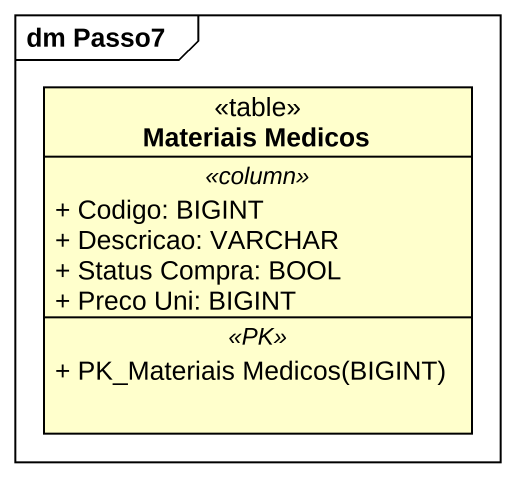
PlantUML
@startuml
mainframe dm Passo7
hide circle
hide empty members
skinparam classAttributeIconSize 0
class "Materiais Medicos" as Materiais_Medicos <<table>> {
  .. <<column>> ..
  + Codigo: BIGINT
  + Descricao: VARCHAR
  + Status Compra: BOOL
  + Preco Uni: BIGINT
  .. <<PK>> ..
  + PK_Materiais Medicos(BIGINT)
}
@enduml
